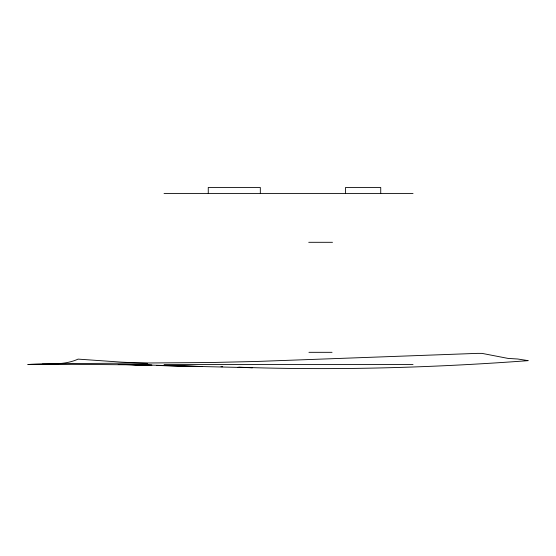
<?xml version="1.0" encoding="UTF-8"?>
<svg xmlns="http://www.w3.org/2000/svg" width="556" height="556" viewBox="0 0 556 556"><rect width="100%" height="100%" fill="white"/><g stroke="black" fill="none" stroke-linecap="round" stroke-linejoin="round"><path stroke-width="0.83" d="M147.576 363.36L121.799 362.164L78.097 359.12C62.474 366.265 44.473 362.971 27.8 364.548L73.851 363.548L210.293 362.526L255.656 361.504L477.43 353.373L482.052 353.387L508.08 358.418L517.796 359.016L528.2 360.649C432.047 367.808 335.567 370.505 239.184 367.238M164.048 193.412L413.032 193.412M308.733 242.305L332.495 242.305M308.934 352.323L332.043 352.323M164.048 364.555L413.032 364.555M42.319 364.11L147.25 364.945L118.226 364.458M123.14 364.458L147.25 364.945M126.309 364.444L202.043 366.494L156.604 365.445M120.673 364.458L151.927 365.195L127.901 364.458M161.323 365.598L252.493 367.724L238.017 367.238M220.982 366.668L222.685 366.724M380.735 193.412L380.735 187.476L345.519 187.476L345.519 193.412M260.326 193.412L260.326 187.476L208.257 187.476L208.257 193.412"/></g></svg>
